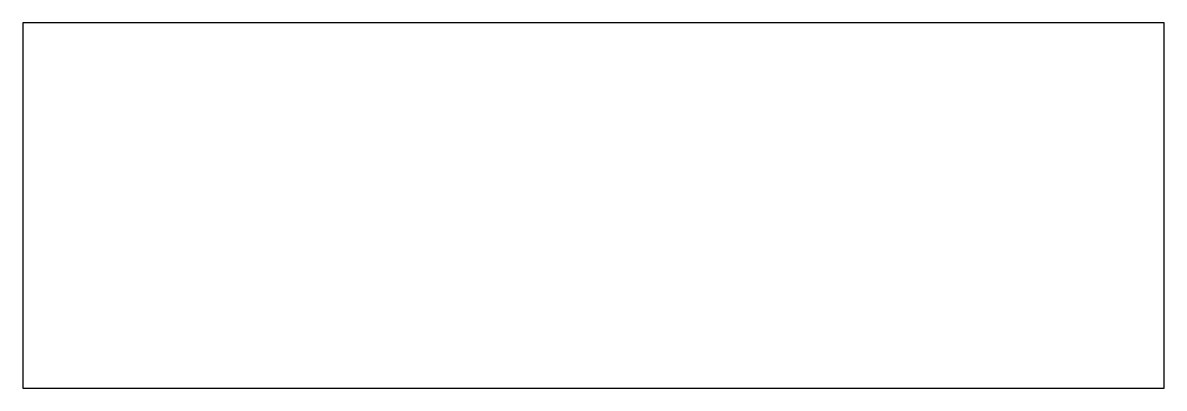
# Model space of a CAD drawing. Header units: metres. Extents: x 23978 to 26478, y 14428 to 15228.
import ezdxf

# ---------------------------------------------------------------- set-up
doc = ezdxf.new("R2010")
doc.units = ezdxf.units.M
doc.layers.add('1', color=7, linetype='Continuous')

msp = doc.modelspace()

# ---------------------------------------------------------------- linework, layer by layer
at = {"layer": '1'}
msp.add_lwpolyline([(26478.05, 15228.27), (23978.05, 15228.27), (23978.05, 14428.27), (26478.05, 14428.27)], close=True, dxfattribs=at)

doc.saveas('drawing.dxf')
